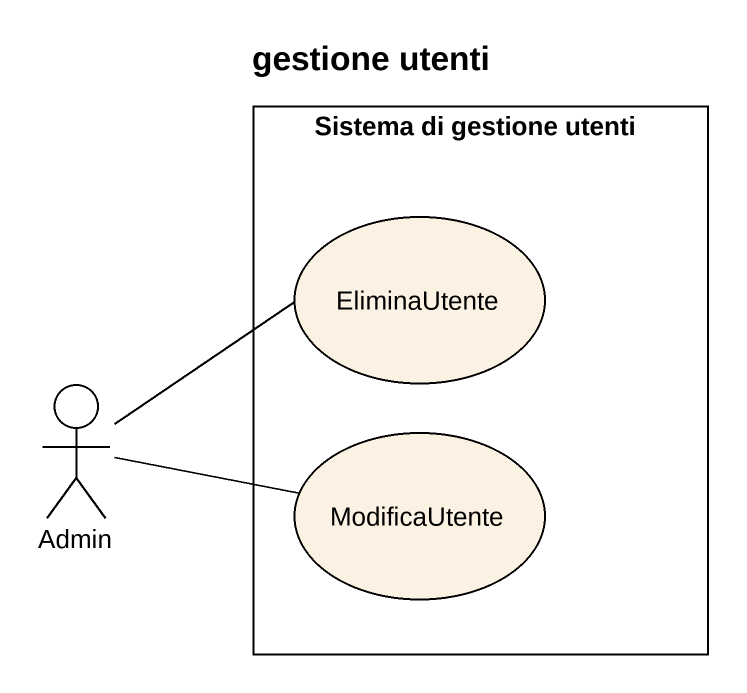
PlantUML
@startuml
title gestione utenti
rectangle "Sistema di gestione utenti" as Sistema_di_gestione_utenti {
  usecase EliminaUtente
  usecase ModificaUtente
}
actor Admin
Admin -right- EliminaUtente
Admin -right- ModificaUtente
@enduml
